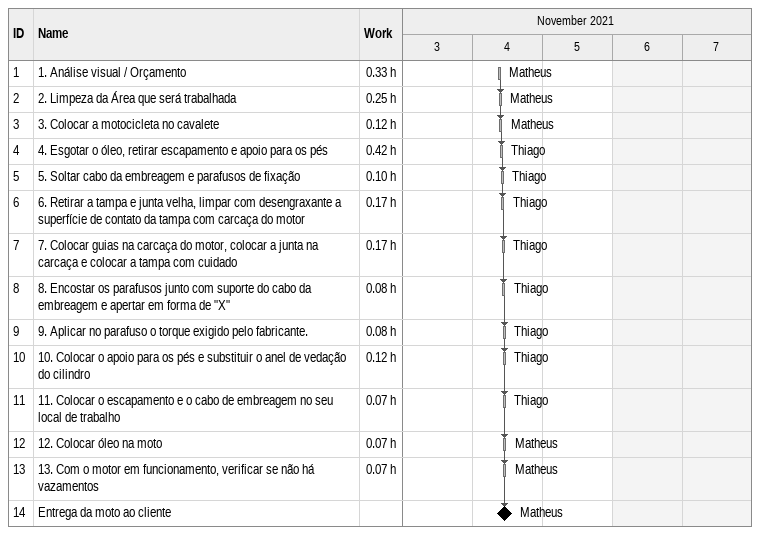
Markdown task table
| ID | Task | Start | Finish | Predecessors | Resources | Work (h) |
|---|---|---|---|---|---|---|
| 1 | 1. Análise visual / Orçamento | 2021-11-04 | 2021-11-04 |  | Matheus | 0.33 |
| 2 | 2. Limpeza da Área que será trabalhada | 2021-11-04 | 2021-11-04 | 1 | Matheus | 0.25 |
| 3 | 3. Colocar a motocicleta no cavalete | 2021-11-04 | 2021-11-04 | 2 | Matheus | 0.12 |
| 4 | 4. Esgotar o óleo, retirar escapamento e apoio para os pés | 2021-11-04 | 2021-11-04 | 3 | Thiago | 0.42 |
| 5 | 5. Soltar cabo da embreagem e parafusos de fixação | 2021-11-04 | 2021-11-04 | 4 | Thiago | 0.10 |
| 6 | 6. Retirar a tampa e junta velha, limpar com desengraxante a superfície de contato da tampa com carcaça do motor | 2021-11-04 | 2021-11-04 | 5 | Thiago | 0.17 |
| 7 | 7. Colocar guias na carcaça do motor, colocar a junta na carcaça e colocar a tampa com cuidado | 2021-11-04 | 2021-11-04 | 6 | Thiago | 0.17 |
| 8 | 8. Encostar os parafusos junto com suporte do cabo da embreagem e apertar em forma de "X" | 2021-11-04 | 2021-11-04 | 7 | Thiago | 0.08 |
| 9 | 9. Aplicar no parafuso o torque exigido pelo fabricante. | 2021-11-04 | 2021-11-04 | 8 | Thiago | 0.08 |
| 10 | 10. Colocar o apoio para os pés e substituir o anel de vedação do cilindro | 2021-11-04 | 2021-11-04 | 9 | Thiago | 0.12 |
| 11 | 11. Colocar o escapamento e o cabo de embreagem no seu local de trabalho | 2021-11-04 | 2021-11-04 | 10 | Thiago | 0.07 |
| 12 | 12. Colocar óleo na moto | 2021-11-04 | 2021-11-04 | 11 | Matheus | 0.07 |
| 13 | 13. Com o motor em funcionamento, verificar se não há vazamentos | 2021-11-04 | 2021-11-04 | 12 | Matheus | 0.07 |
| 14 | Entrega da moto ao cliente (milestone) | 2021-11-04 | 2021-11-04 | 13 | Matheus |  |
